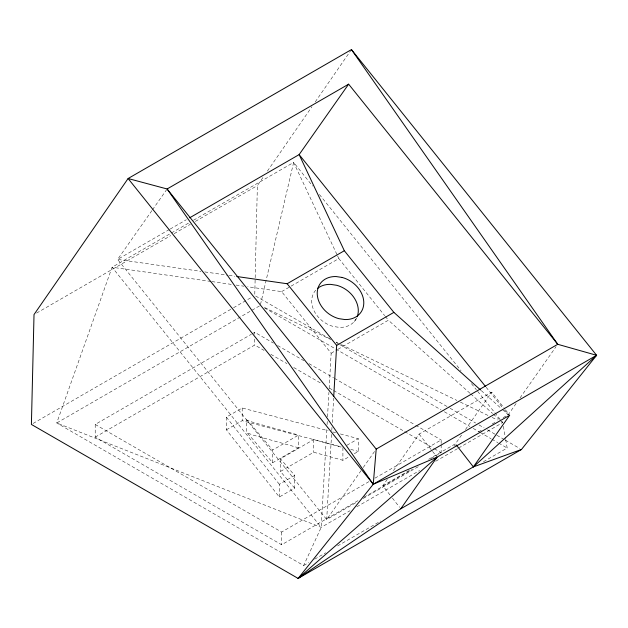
<?xml version="1.0" encoding="UTF-8"?>
<svg xmlns="http://www.w3.org/2000/svg" width="628" height="628" viewBox="0 0 628 628"><rect width="100%" height="100%" fill="white"/><g stroke="black" fill="none" stroke-linecap="round" stroke-linejoin="round"><path stroke-width="0.47" stroke-dasharray="3.14 2.35" d="M262.936 177.559L257.37 185.605L254.748 295.482L329.496 338.641M188.439 223.16L112.09 267.238L56.724 422.982L303.646 565.538L321.191 527.363L326.843 428.563M327.07 424.654L327.29 420.736M327.518 416.827L328.915 392.374M329.143 388.457L331.152 353.242L281.611 291.612L247.707 286.737M331.568 434.427L326.693 519.537L357.23 501.905M331.788 430.518L332.016 426.6M332.243 422.691L333.641 398.231M260.487 304.509L293.629 162.432L312.634 186.076M267.387 171.122L311.92 106.729M315.256 101.893L350.887 50.381M151.913 210.592L117.593 259.411L326.693 519.537L361.014 470.71M152.478 209.791L166.538 189.774M354.286 321.567L357.591 316.873M363.259 467.507L374.516 451.501M389.988 494.974L382.805 485.742L387.272 479.392M393.418 470.647L419.111 434.089L491.724 392.17L504.896 409.087M461.564 435.078L455.418 443.823L428.398 459.421M465.474 429.521L491.724 392.17M516.106 403.521L508.233 414.731L501.442 418.648M520.047 397.916L556.055 346.695M169.34 229.534L117.593 259.411L200.913 271.367M170.188 229.047L186.304 219.745M193.526 220.224L293.629 162.432L337.173 255.039M36.573 313.082L170.753 235.618M174.144 233.655L190.284 224.337M195.379 221.401L257.37 185.605M33.096 423.453L232.666 308.23M233.514 307.744L252.197 296.958M281.611 291.612L338.83 258.563L384.697 315.649M259.419 305.954L56.724 422.982L321.191 527.363L350.031 510.713M357.991 500.665L281.619 544.759L95.213 437.135L95.213 424.434L251.349 334.284M252.197 333.798L254.748 332.322L273.384 343.084M95.213 437.135L254.748 345.031L264.066 350.408M331.152 353.242L337.04 349.843M337.888 349.356L388.363 320.217L469.948 393.222M341.02 447.065L313.741 439.545L280.449 458.77L294.673 475.435L294.673 488.137L279.327 496.999L226.37 429.819L226.37 417.118L242.196 407.988L328.099 430.706M226.37 429.819L242.196 420.689L341.318 446.9M272.654 462.75L272.654 450.041L298.567 435.078L298.567 447.788L272.654 462.75L250.517 436.539L246.623 432.653L246.623 419.944L253.053 422.369L298.567 435.078M294.673 488.137L280.449 471.471L313.741 452.246L342.904 460.293L349.388 456.548M279.327 496.999L279.327 484.298L294.673 475.435M346.954 445.244L358.313 438.689L358.313 451.399L354.255 453.738M95.213 424.434L281.619 532.049L369.021 481.59M374.963 478.159L441.154 439.945L441.154 443.855M382.805 485.742L409.825 470.144M363.934 497.235L412.298 469.312M430.973 458.526L441.154 452.655L441.154 444.836M363.172 498.475L419.159 466.157M453.942 446.076L456.485 444.6M478.536 431.868L481.935 429.913M492.109 424.033L495.508 422.071M356.822 506.796L419.598 470.553M435.714 461.242L457.765 448.51M458.613 448.023L502.73 422.558L476.974 390.514M303.646 565.538L308.733 562.602M314.667 559.171L325.697 552.805M337.566 545.952L380.819 520.981M483.442 461.737L507.189 448.023L505.697 439.537M204.791 271.924L228.043 275.26M229.008 275.394L234.825 276.234M210.898 281.446L112.09 267.238L321.191 527.363M211.864 281.579L231.237 284.366M236.081 285.065L243.829 286.18M332.824 431.954L335.65 432.7M340.376 433.948L358.313 438.689M350.754 449.397L358.313 451.399M298.567 447.788L253.053 435.071L246.623 432.653M264.671 307.594L330.799 339.528M336.09 342.079L337.856 342.935M341.381 344.639L456.878 400.413M460.41 402.116L488.623 415.744M492.148 417.447L497.439 419.999M500.963 421.702L502.73 422.558L499.817 419.944M336.294 342.566L338.837 344.034M339.693 344.529L449.263 407.792M450.119 408.279L475.6 422.989M478.999 424.952L484.094 427.896M487.493 429.858L495.987 434.764M496.834 435.251L504.48 439.663M505.328 440.157L519.772 448.494M264.506 307.916L334.936 348.579M335.784 349.066L440.997 409.809M444.396 411.772L469.854 426.467M473.245 428.429L479.188 431.86M480.035 432.347L491.065 438.713M491.912 439.208L497.855 442.638M498.703 443.125L507.189 448.023M277.623 345.533L303.889 360.7M308.976 363.636L333.546 377.821M334.394 378.307L414.888 424.779M415.736 425.274L441.154 439.945M270.841 354.325L286.941 363.62M293.723 367.529L320.837 383.19M329.308 388.08L332.699 390.035M333.546 390.522L403.875 431.13M404.722 431.617L433.524 448.251M434.372 448.737L441.154 452.655M481.284 390.608L501.678 408.859M502.4 409.511L508.233 414.731L504.551 410.155M470.678 393.874L492.533 413.428M493.263 414.08L499.087 419.292M246.623 419.944L250.517 423.829L272.654 450.041M486.15 387.264L502.094 407.101M319.385 194.468L461.03 370.685M471.455 383.653L476.362 389.752M385.309 316.41L388.363 320.217M226.37 417.118L279.327 484.298M505.493 409.856L509.685 415.241M419.111 434.089L437.064 457.16M392.382 498.051L399.565 507.275M337.581 255.918L338.83 258.563M503.389 426.326L505.532 438.587M342.904 447.591L342.904 460.293M313.741 439.545L313.741 452.246M281.619 532.049L281.619 544.759M280.449 458.77L280.449 471.471M254.748 332.322L254.748 334.277M254.748 339.167L254.748 345.031M242.196 407.988L242.196 420.689M356.665 318.004A24.892 19.633 35.1 0 1 339.41 327.384L333.342 326.481A24.892 19.633 35.1 0 1 315.727 290.191"/><path stroke-width="0.94" d="M333.751 396.276L336.663 345.4L287.137 283.738L236.764 276.508M400.758 508.813L437.064 457.16L373.252 484.243L128.096 178.525L167.103 188.981L376.203 449.099L373.252 484.243L298.127 578.419L31.4 424.434L34.022 314.557L128.096 178.525L351.437 49.581L596.6 355.291L521.468 449.475L298.127 578.419L437.064 457.16L509.685 415.241L473.371 466.894L400.758 508.813L298.127 578.419M456.619 445.362L473.371 466.894L596.6 355.291L557.743 344.293L348.642 84.168L299.132 154.606L189.695 217.783M348.642 84.168L167.103 188.981L373.252 484.243L596.6 355.291M287.137 283.738L344.332 250.737L393.874 312.375L480.553 389.957M336.663 345.4L393.874 312.375M376.203 449.099L557.743 344.293L351.437 49.581M473.371 466.894L521.468 449.475M485.538 386.503L299.132 154.606L344.332 250.737M317.595 288.401A24.892 19.633 35.1 0 1 330.611 284.374L336.679 285.285A24.892 19.633 35.1 0 1 357.324 316.418M342.174 277.458L336.106 276.548A24.892 19.633 35.1 0 0 317.266 294.571A24.892 19.633 35.1 0 0 338.837 318.655L344.913 319.558A24.892 19.633 35.1 0 0 363.753 301.534A24.892 19.633 35.1 0 0 342.174 277.458"/></g></svg>
